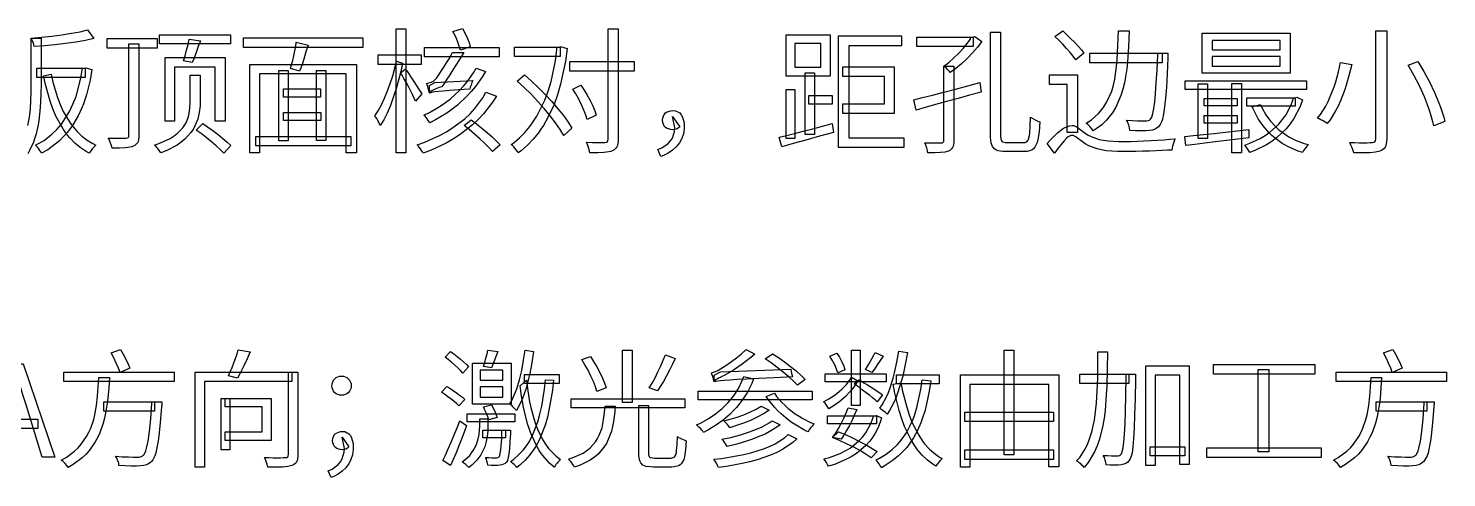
# Model space of a CAD drawing. Header units: millimetres. Extents: x 5 to 292, y 5 to 205.
# Drawn here: x 45.92 to 74.67, y 37.9 to 47 of the extents above; entities that cross this region are included whole.
import ezdxf

# ---------------------------------------------------------------- set-up
doc = ezdxf.new("R2010")
doc.units = ezdxf.units.MM
doc.layers.add('ANNOTATION', color=7, linetype='Continuous')

msp = doc.modelspace()

# ---------------------------------------------------------------- linework, layer by layer
at = {"layer": 'ANNOTATION'}
for points in [[(47.121, 46.965), (47.25, 46.79), (47.076, 46.753), (46.881, 46.719), (46.673, 46.689), (46.459, 46.664), (46.245, 46.644), (46.037, 46.629), (46.029, 46.668), (46.014, 46.715), (45.997, 46.761), (45.98, 46.801), (46.184, 46.819), (46.394, 46.841), (46.6, 46.868), (46.795, 46.898), (46.971, 46.93), (47.121, 46.965)], [(53.378, 46.986), (53.575, 46.986), (53.575, 44.476), (53.378, 44.476), (53.378, 46.986)], [(54.528, 46.937), (54.719, 46.997), (54.77, 46.907), (54.819, 46.807), (54.858, 46.709), (54.88, 46.626), (54.678, 46.555), (54.656, 46.639), (54.621, 46.739), (54.577, 46.843), (54.528, 46.937)], [(57.674, 46.986), (57.876, 46.986), (57.876, 44.752), (57.875, 44.705), (57.861, 44.628), (57.849, 44.598), (57.833, 44.573), (57.788, 44.533), (57.759, 44.517), (57.726, 44.505), (57.64, 44.488), (57.588, 44.483), (57.462, 44.478), (57.305, 44.476), (57.298, 44.509), (57.289, 44.545), (57.277, 44.583), (57.264, 44.623), (57.251, 44.66), (57.237, 44.692), (57.359, 44.688), (57.469, 44.687), (57.608, 44.687), (57.639, 44.692), (57.659, 44.703), (57.67, 44.722), (57.674, 44.752), (57.674, 46.986)], [(65.425, 46.924), (65.629, 46.924), (65.629, 44.851), (65.631, 44.803), (65.643, 44.736), (65.654, 44.715), (65.67, 44.702), (65.722, 44.686), (65.758, 44.684), (65.821, 44.684), (65.924, 44.684), (66.03, 44.684), (66.102, 44.684), (66.127, 44.687), (66.168, 44.708), (66.184, 44.726), (66.196, 44.752), (66.216, 44.829), (66.222, 44.88), (66.232, 45.017), (66.238, 45.2), (66.282, 45.171), (66.333, 45.144), (66.383, 45.122), (66.427, 45.108), (66.412, 44.904), (66.389, 44.748), (66.373, 44.687), (66.327, 44.592), (66.297, 44.559), (66.262, 44.534), (66.17, 44.505), (66.113, 44.501), (66.042, 44.501), (65.924, 44.501), (65.806, 44.501), (65.733, 44.501), (65.676, 44.503), (65.583, 44.519), (65.546, 44.533), (65.515, 44.551), (65.468, 44.605), (65.452, 44.641), (65.44, 44.683), (65.426, 44.791), (65.425, 44.856), (65.425, 46.924)], [(66.733, 46.834), (66.891, 46.945), (66.969, 46.874), (67.05, 46.796), (67.129, 46.716), (67.204, 46.635), (67.269, 46.56), (67.32, 46.495), (67.153, 46.364), (67.103, 46.432), (67.04, 46.51), (66.968, 46.593), (66.89, 46.677), (66.81, 46.759), (66.733, 46.834)], [(68.019, 46.945), (68.235, 46.945), (68.223, 46.627), (68.203, 46.322), (68.189, 46.176), (68.142, 45.897), (68.11, 45.764), (68.071, 45.637), (67.965, 45.4), (67.899, 45.29), (67.862, 45.238), (67.778, 45.139), (67.681, 45.047), (67.571, 44.964), (67.511, 44.924), (67.482, 44.962), (67.446, 45.003), (67.405, 45.043), (67.364, 45.075), (67.473, 45.148), (67.614, 45.271), (67.692, 45.361), (67.727, 45.409), (67.788, 45.51), (67.884, 45.728), (67.918, 45.846), (67.945, 45.969), (67.984, 46.229), (67.996, 46.366), (68.01, 46.65), (68.019, 46.945)], [(69.72, 46.899), (71.501, 46.899), (71.501, 46.088), (69.72, 46.088), (69.72, 46.899)], [(73.238, 46.948), (73.459, 46.948), (73.459, 44.758), (73.457, 44.706), (73.441, 44.622), (73.426, 44.591), (73.407, 44.566), (73.354, 44.526), (73.32, 44.512), (73.23, 44.492), (73.114, 44.479), (72.969, 44.474), (72.793, 44.474), (72.785, 44.504), (72.772, 44.541), (72.757, 44.58), (72.741, 44.619), (72.724, 44.655), (72.708, 44.687), (72.807, 44.685), (72.902, 44.683), (72.989, 44.682), (73.065, 44.683), (73.124, 44.684), (73.161, 44.684), (73.197, 44.69), (73.22, 44.702), (73.234, 44.723), (73.238, 44.758), (73.238, 46.948)], [(47.515, 46.793), (48.528, 46.793), (48.528, 46.598), (47.515, 46.598), (47.515, 46.793)], [(47.957, 46.688), (48.162, 46.688), (48.162, 44.831), (48.16, 44.788), (48.147, 44.716), (48.136, 44.688), (48.121, 44.665), (48.076, 44.627), (48.047, 44.613), (48.016, 44.6), (47.934, 44.583), (47.885, 44.578), (47.765, 44.572), (47.616, 44.572), (47.61, 44.602), (47.599, 44.636), (47.585, 44.673), (47.571, 44.711), (47.555, 44.747), (47.54, 44.777), (47.658, 44.775), (47.764, 44.773), (47.847, 44.773), (47.897, 44.774), (47.927, 44.779), (47.945, 44.788), (47.954, 44.804), (47.957, 44.831), (47.957, 46.688)], [(48.58, 46.866), (50.016, 46.866), (50.016, 46.683), (48.58, 46.683), (48.58, 46.866)], [(49.181, 46.776), (49.407, 46.746), (49.365, 46.628), (49.321, 46.508), (49.278, 46.397), (49.238, 46.304), (49.063, 46.339), (49.096, 46.44), (49.129, 46.556), (49.158, 46.673), (49.181, 46.776)], [(50.281, 46.806), (52.704, 46.806), (52.704, 46.61), (50.281, 46.61), (50.281, 46.806)], [(51.352, 46.716), (51.592, 46.659), (51.548, 46.52), (51.505, 46.377), (51.462, 46.243), (51.42, 46.129), (51.234, 46.183), (51.257, 46.262), (51.279, 46.35), (51.302, 46.444), (51.323, 46.54), (51.341, 46.632), (51.352, 46.716)], [(53.949, 46.612), (55.468, 46.612), (55.468, 46.424), (53.949, 46.424), (53.949, 46.612)], [(56.636, 46.62), (56.672, 46.62), (56.707, 46.629), (56.841, 46.59), (56.808, 46.333), (56.711, 45.865), (56.649, 45.653), (56.577, 45.457), (56.454, 45.19), (56.362, 45.03), (56.312, 44.956), (56.261, 44.885), (56.154, 44.752), (56.039, 44.633), (55.916, 44.527), (55.852, 44.479), (55.834, 44.506), (55.811, 44.537), (55.786, 44.568), (55.76, 44.598), (55.733, 44.624), (55.708, 44.646), (55.766, 44.687), (55.879, 44.779), (55.987, 44.886), (56.088, 45.008), (56.137, 45.075), (56.228, 45.218), (56.389, 45.543), (56.458, 45.725), (56.517, 45.919), (56.607, 46.342), (56.636, 46.571), (56.636, 46.62)], [(55.776, 46.62), (56.705, 46.62), (56.705, 46.426), (55.776, 46.426), (55.776, 46.62)], [(61.282, 46.869), (62.175, 46.869), (62.175, 46.033), (61.282, 46.033), (61.282, 46.869)], [(61.462, 46.691), (61.462, 46.211), (61.989, 46.211), (61.989, 46.691), (61.462, 46.691)], [(63.62, 46.844), (63.62, 46.642), (62.551, 46.642), (62.551, 44.782), (63.669, 44.782), (63.669, 44.583), (62.347, 44.583), (62.347, 46.844), (63.62, 46.844)], [(63.934, 46.822), (65.075, 46.822), (65.075, 46.631), (63.934, 46.631), (63.934, 46.822)], [(65.018, 46.822), (65.067, 46.822), (65.108, 46.836), (65.25, 46.735), (65.162, 46.62), (65.06, 46.503), (64.951, 46.389), (64.837, 46.282), (64.723, 46.185), (64.611, 46.101), (64.594, 46.122), (64.572, 46.147), (64.548, 46.172), (64.525, 46.196), (64.502, 46.217), (64.48, 46.235), (64.581, 46.31), (64.683, 46.398), (64.782, 46.494), (64.875, 46.593), (64.955, 46.69), (65.018, 46.779), (65.018, 46.822)], [(69.917, 46.754), (69.917, 46.563), (71.296, 46.563), (71.296, 46.754), (69.917, 46.754)], [(48.692, 46.407), (49.907, 46.407), (49.907, 45.121), (49.708, 45.121), (49.708, 46.214), (48.886, 46.214), (48.886, 45.116), (48.692, 45.116), (48.692, 46.407)], [(53.381, 46.336), (53.507, 46.292), (53.47, 46.123), (53.426, 45.949), (53.376, 45.773), (53.319, 45.6), (53.259, 45.435), (53.193, 45.282), (53.124, 45.146), (53.053, 45.031), (53.04, 45.063), (53.023, 45.098), (53.004, 45.134), (52.984, 45.17), (52.963, 45.203), (52.944, 45.23), (53.011, 45.33), (53.077, 45.45), (53.141, 45.585), (53.202, 45.73), (53.258, 45.882), (53.307, 46.036), (53.349, 46.189), (53.381, 46.336)], [(53.012, 46.459), (53.884, 46.459), (53.884, 46.268), (53.012, 46.268), (53.012, 46.459)], [(54.053, 45.687), (54.046, 45.716), (54.038, 45.749), (54.027, 45.785), (54.016, 45.821), (54.004, 45.855), (53.993, 45.883), (54.036, 45.893), (54.085, 45.908), (54.133, 45.929), (54.17, 45.96), (54.2, 45.998), (54.242, 46.057), (54.292, 46.131), (54.345, 46.214), (54.398, 46.3), (54.449, 46.383), (54.492, 46.456), (54.522, 46.511), (54.746, 46.511), (54.701, 46.437), (54.648, 46.35), (54.589, 46.255), (54.528, 46.157), (54.466, 46.06), (54.406, 45.968), (54.351, 45.884), (54.304, 45.815), (54.304, 45.815), (54.278, 45.808), (54.249, 45.799), (54.215, 45.787), (54.178, 45.773), (54.141, 45.756), (54.107, 45.738), (54.079, 45.722), (54.059, 45.705), (54.053, 45.687)], [(56.901, 46.328), (58.204, 46.328), (58.204, 46.132), (56.901, 46.132), (56.901, 46.328)], [(67.443, 46.497), (68.904, 46.497), (68.904, 46.301), (67.443, 46.301), (67.443, 46.497)], [(68.817, 46.497), (69.024, 46.497), (69.024, 46.497), (69.024, 46.478), (69.024, 46.436), (69.023, 46.415), (69.021, 46.399), (69.007, 46.076), (68.993, 45.806), (68.976, 45.585), (68.957, 45.407), (68.936, 45.266), (68.912, 45.159), (68.899, 45.117), (68.869, 45.052), (68.852, 45.028), (68.831, 45.004), (68.786, 44.967), (68.762, 44.954), (68.707, 44.937), (68.642, 44.927), (68.568, 44.923), (68.473, 44.923), (68.366, 44.926), (68.254, 44.93), (68.246, 44.981), (68.231, 45.036), (68.21, 45.091), (68.183, 45.14), (68.299, 45.132), (68.408, 45.128), (68.499, 45.127), (68.56, 45.127), (68.595, 45.126), (68.624, 45.131), (68.648, 45.141), (68.669, 45.159), (68.695, 45.203), (68.718, 45.273), (68.739, 45.373), (68.756, 45.507), (68.773, 45.68), (68.788, 45.893), (68.803, 46.151), (68.817, 46.459), (68.817, 46.497)], [(69.917, 46.426), (69.917, 46.233), (71.296, 46.233), (71.296, 46.426), (69.917, 46.426)], [(72.523, 46.306), (72.752, 46.268), (72.7, 46.064), (72.637, 45.849), (72.602, 45.74), (72.52, 45.528), (72.474, 45.425), (72.424, 45.327), (72.313, 45.149), (72.252, 45.069), (72.225, 45.089), (72.194, 45.109), (72.159, 45.129), (72.122, 45.148), (72.088, 45.166), (72.058, 45.178), (72.118, 45.254), (72.224, 45.423), (72.271, 45.517), (72.315, 45.615), (72.392, 45.815), (72.425, 45.917), (72.482, 46.118), (72.523, 46.306)], [(73.896, 46.252), (74.093, 46.325), (74.212, 46.127), (74.325, 45.916), (74.428, 45.699), (74.518, 45.487), (74.556, 45.385), (74.615, 45.198), (74.636, 45.113), (74.415, 45.023), (74.397, 45.108), (74.343, 45.295), (74.307, 45.398), (74.222, 45.613), (74.122, 45.832), (74.011, 46.049), (73.896, 46.252)], [(47.012, 46.189), (47.05, 46.189), (47.083, 46.197), (47.206, 46.164), (47.171, 45.948), (47.099, 45.65), (47.038, 45.47), (47.004, 45.386), (46.929, 45.227), (46.801, 45.013), (46.705, 44.887), (46.654, 44.829), (46.548, 44.721), (46.314, 44.541), (46.188, 44.468), (46.174, 44.495), (46.155, 44.525), (46.133, 44.556), (46.11, 44.586), (46.087, 44.613), (46.065, 44.635), (46.123, 44.663), (46.237, 44.729), (46.396, 44.852), (46.496, 44.95), (46.589, 45.06), (46.753, 45.316), (46.823, 45.461), (46.886, 45.617), (46.98, 45.962), (47.012, 46.151), (47.012, 46.189)], [(46.092, 46.189), (47.07, 46.189), (47.07, 46.001), (46.092, 46.001), (46.092, 46.189)], [(46.384, 46.069), (46.419, 45.906), (46.509, 45.599), (46.564, 45.454), (46.627, 45.317), (46.776, 45.07), (46.862, 44.96), (46.908, 44.909), (47.007, 44.815), (47.114, 44.733), (47.23, 44.663), (47.291, 44.632), (47.268, 44.611), (47.242, 44.584), (47.215, 44.555), (47.191, 44.526), (47.17, 44.496), (47.152, 44.468), (47.089, 44.504), (46.971, 44.584), (46.862, 44.675), (46.763, 44.778), (46.716, 44.834), (46.629, 44.953), (46.479, 45.221), (46.416, 45.368), (46.359, 45.524), (46.264, 45.858), (46.226, 46.036), (46.384, 46.069)], [(49.2, 46.047), (49.402, 46.047), (49.402, 45.495), (49.4, 45.43), (49.385, 45.296), (49.372, 45.227), (49.354, 45.158), (49.298, 45.021), (49.26, 44.953), (49.214, 44.886), (49.094, 44.757), (49.019, 44.695), (48.934, 44.635), (48.727, 44.524), (48.605, 44.474), (48.589, 44.498), (48.57, 44.526), (48.549, 44.556), (48.525, 44.586), (48.501, 44.613), (48.479, 44.635), (48.599, 44.677), (48.798, 44.77), (48.877, 44.821), (48.945, 44.873), (49.052, 44.983), (49.092, 45.041), (49.124, 45.099), (49.168, 45.215), (49.181, 45.274), (49.195, 45.389), (49.2, 45.498), (49.2, 46.047)], [(50.407, 46.265), (52.57, 46.265), (52.57, 44.474), (52.362, 44.474), (52.362, 46.074), (50.603, 46.074), (50.603, 44.474), (50.407, 44.474), (50.407, 46.265)], [(50.997, 46.148), (51.185, 46.148), (51.185, 44.72), (50.997, 44.72), (50.997, 46.148)], [(51.764, 46.148), (51.953, 46.148), (51.953, 44.728), (51.764, 44.728), (51.764, 46.148)], [(53.561, 46.175), (53.591, 46.137), (53.632, 46.078), (53.68, 46.005), (53.732, 45.925), (53.783, 45.845), (53.831, 45.772), (53.871, 45.712), (53.897, 45.67), (53.771, 45.525), (53.745, 45.584), (53.71, 45.656), (53.669, 45.738), (53.624, 45.823), (53.579, 45.906), (53.535, 45.983), (53.497, 46.048), (53.466, 46.099), (53.561, 46.175)], [(54.998, 46.192), (55.191, 46.126), (55.129, 46.022), (54.984, 45.819), (54.9, 45.72), (54.811, 45.625), (54.618, 45.445), (54.513, 45.361), (54.404, 45.283), (54.177, 45.143), (54.058, 45.083), (54.043, 45.107), (54.025, 45.134), (54.006, 45.164), (53.984, 45.192), (53.962, 45.217), (53.941, 45.239), (54.054, 45.295), (54.272, 45.424), (54.376, 45.497), (54.477, 45.574), (54.659, 45.739), (54.742, 45.827), (54.818, 45.917), (54.946, 46.099), (54.998, 46.192)], [(55.833, 45.929), (55.978, 46.058), (56.116, 45.933), (56.257, 45.798), (56.396, 45.658), (56.53, 45.514), (56.654, 45.371), (56.766, 45.232), (56.861, 45.099), (56.937, 44.976), (56.773, 44.826), (56.702, 44.949), (56.609, 45.084), (56.499, 45.226), (56.378, 45.372), (56.248, 45.519), (56.112, 45.663), (55.973, 45.801), (55.833, 45.929)], [(61.669, 46.099), (61.861, 46.099), (61.861, 44.851), (61.669, 44.851), (61.669, 46.099)], [(62.432, 46.219), (63.472, 46.219), (63.472, 45.274), (62.432, 45.274), (62.432, 45.468), (63.278, 45.468), (63.278, 46.025), (62.432, 46.025), (62.432, 46.219)], [(64.48, 46.235), (64.682, 46.235), (64.682, 44.728), (64.68, 44.685), (64.669, 44.615), (64.659, 44.587), (64.645, 44.564), (64.602, 44.526), (64.572, 44.512), (64.502, 44.492), (64.412, 44.481), (64.298, 44.476), (64.158, 44.476), (64.149, 44.522), (64.133, 44.578), (64.113, 44.634), (64.092, 44.681), (64.202, 44.679), (64.301, 44.679), (64.425, 44.679), (64.453, 44.681), (64.469, 44.69), (64.477, 44.705), (64.48, 44.731), (64.48, 46.235)], [(67.189, 46.06), (67.189, 44.889), (66.981, 44.889), (66.981, 45.859), (66.624, 45.859), (66.624, 46.06), (67.189, 46.06)], [(51.092, 45.771), (51.843, 45.771), (51.843, 45.605), (51.092, 45.605), (51.092, 45.771)], [(54.053, 45.687), (54.05, 45.839), (54.162, 45.899), (54.929, 45.94), (54.912, 45.899), (54.894, 45.85), (54.878, 45.804), (54.867, 45.768), (54.642, 45.753), (54.466, 45.739), (54.332, 45.728), (54.233, 45.719), (54.162, 45.711), (54.113, 45.703), (54.079, 45.695), (54.053, 45.687)], [(56.956, 45.768), (57.122, 45.845), (57.187, 45.748), (57.251, 45.643), (57.31, 45.534), (57.361, 45.428), (57.403, 45.329), (57.431, 45.241), (57.251, 45.151), (57.223, 45.241), (57.184, 45.342), (57.135, 45.45), (57.08, 45.561), (57.02, 45.669), (56.956, 45.768)], [(61.285, 45.757), (61.459, 45.757), (61.459, 44.769), (61.285, 44.769), (61.285, 45.757)], [(63.871, 45.55), (64.048, 45.595), (64.253, 45.647), (64.479, 45.705), (64.719, 45.768), (64.965, 45.834), (65.209, 45.899), (65.236, 45.708), (65.003, 45.645), (64.768, 45.579), (64.536, 45.514), (64.313, 45.453), (64.105, 45.396), (63.917, 45.342), (63.871, 45.55)], [(69.374, 45.935), (71.832, 45.935), (71.832, 45.763), (69.374, 45.763), (69.374, 45.935)], [(69.636, 45.875), (69.824, 45.875), (69.824, 44.766), (69.636, 44.766), (69.636, 45.875)], [(70.321, 45.88), (70.518, 45.88), (70.518, 44.474), (70.321, 44.474), (70.321, 45.88)], [(55.197, 45.703), (55.41, 45.626), (55.332, 45.502), (55.147, 45.265), (55.041, 45.152), (54.927, 45.045), (54.675, 44.849), (54.537, 44.759), (54.393, 44.676), (54.087, 44.532), (53.925, 44.471), (53.911, 44.497), (53.892, 44.527), (53.869, 44.558), (53.846, 44.59), (53.824, 44.618), (53.804, 44.64), (53.961, 44.696), (54.257, 44.828), (54.396, 44.904), (54.527, 44.987), (54.766, 45.169), (54.874, 45.268), (54.971, 45.372), (55.133, 45.59), (55.197, 45.703)], [(61.746, 45.64), (62.219, 45.64), (62.219, 45.46), (61.746, 45.46), (61.746, 45.64)], [(69.756, 45.58), (70.428, 45.58), (70.428, 45.427), (69.756, 45.427), (69.756, 45.58)], [(71.564, 45.594), (71.597, 45.594), (71.635, 45.602), (71.752, 45.55), (71.704, 45.415), (71.579, 45.171), (71.502, 45.062), (71.418, 44.962), (71.232, 44.786), (71.13, 44.71), (71.023, 44.642), (70.801, 44.528), (70.685, 44.482), (70.667, 44.518), (70.64, 44.561), (70.609, 44.602), (70.581, 44.632), (70.686, 44.67), (70.892, 44.768), (70.992, 44.829), (71.088, 44.897), (71.263, 45.054), (71.341, 45.143), (71.412, 45.239), (71.523, 45.448), (71.564, 45.561), (71.564, 45.594)], [(70.625, 45.594), (71.602, 45.594), (71.602, 45.424), (70.625, 45.424), (70.625, 45.594)], [(70.9, 45.457), (70.932, 45.384), (71.009, 45.246), (71.102, 45.118), (71.212, 45.001), (71.273, 44.946), (71.338, 44.895), (71.476, 44.804), (71.626, 44.728), (71.787, 44.668), (71.873, 44.643), (71.839, 44.611), (71.804, 44.568), (71.773, 44.523), (71.75, 44.482), (71.661, 44.511), (71.494, 44.582), (71.339, 44.669), (71.196, 44.772), (71.13, 44.83), (71.067, 44.891), (70.953, 45.023), (70.854, 45.168), (70.77, 45.325), (70.734, 45.408), (70.9, 45.457)], [(51.092, 45.296), (51.849, 45.296), (51.849, 45.129), (51.092, 45.129), (51.092, 45.296)], [(54.752, 45.028), (54.9, 45.148), (55.003, 45.068), (55.111, 44.98), (55.219, 44.89), (55.321, 44.8), (55.412, 44.716), (55.484, 44.64), (55.328, 44.501), (55.259, 44.579), (55.171, 44.667), (55.071, 44.759), (54.964, 44.855), (54.855, 44.947), (54.752, 45.028)], [(58.745, 44.4), (58.685, 44.545), (58.763, 44.581), (58.891, 44.669), (58.94, 44.72), (58.979, 44.776), (59.023, 44.907), (59.028, 44.982), (58.979, 45.211), (59.127, 45.004), (59.095, 44.974), (59.058, 44.956), (59.02, 44.947), (58.982, 44.944), (58.942, 44.947), (58.869, 44.971), (58.837, 44.993), (58.811, 45.02), (58.781, 45.092), (58.778, 45.137), (58.781, 45.184), (58.812, 45.257), (58.839, 45.285), (58.871, 45.306), (58.944, 45.331), (58.985, 45.334), (59.039, 45.329), (59.125, 45.286), (59.158, 45.248), (59.184, 45.201), (59.213, 45.088), (59.217, 45.02), (59.215, 44.966), (59.199, 44.863), (59.167, 44.767), (59.119, 44.679), (59.089, 44.638), (59.055, 44.599), (58.98, 44.529), (58.894, 44.469), (58.797, 44.42), (58.745, 44.4)], [(69.756, 45.233), (70.428, 45.233), (70.428, 45.08), (69.756, 45.08), (69.756, 45.233)], [(49.323, 44.938), (49.454, 45.072), (49.554, 45.005), (49.66, 44.928), (49.765, 44.848), (49.865, 44.767), (49.952, 44.691), (50.022, 44.624), (49.883, 44.468), (49.816, 44.54), (49.729, 44.618), (49.631, 44.701), (49.527, 44.785), (49.423, 44.866), (49.323, 44.938)], [(61.142, 44.793), (61.287, 44.827), (61.451, 44.868), (61.631, 44.915), (61.822, 44.965), (62.019, 45.018), (62.216, 45.072), (62.24, 44.892), (61.962, 44.815), (61.684, 44.737), (61.423, 44.664), (61.195, 44.599), (61.142, 44.793)], [(67.08, 45.031), (67.114, 45.028), (67.18, 45), (67.212, 44.976), (67.29, 44.916), (67.396, 44.845), (67.468, 44.805), (67.626, 44.75), (67.714, 44.733), (67.809, 44.722), (68.02, 44.71), (68.136, 44.709), (68.265, 44.71), (68.4, 44.713), (68.538, 44.718), (68.676, 44.725), (68.811, 44.734), (68.939, 44.743), (69.06, 44.753), (69.169, 44.763), (69.155, 44.732), (69.142, 44.694), (69.129, 44.651), (69.117, 44.609), (69.108, 44.569), (69.103, 44.534), (69.018, 44.528), (68.909, 44.523), (68.784, 44.518), (68.648, 44.514), (68.509, 44.51), (68.37, 44.507), (68.241, 44.504), (68.128, 44.504), (68, 44.506), (67.774, 44.521), (67.678, 44.535), (67.588, 44.555), (67.422, 44.617), (67.344, 44.659), (67.264, 44.717), (67.19, 44.774), (67.157, 44.799), (67.1, 44.828), (67.077, 44.831), (67.054, 44.828), (67.004, 44.803), (66.977, 44.781), (66.919, 44.723), (66.858, 44.649), (66.794, 44.563), (66.727, 44.468), (66.575, 44.668), (66.645, 44.743), (66.78, 44.874), (66.846, 44.929), (66.909, 44.974), (67.026, 45.025), (67.08, 45.031)], [(69.368, 44.81), (69.544, 44.826), (69.744, 44.846), (69.962, 44.871), (70.191, 44.897), (70.428, 44.924), (70.666, 44.949), (70.666, 44.782), (70.436, 44.755), (70.208, 44.726), (69.984, 44.698), (69.769, 44.672), (69.569, 44.647), (69.388, 44.627), (69.368, 44.81)], [(50.533, 44.81), (52.46, 44.81), (52.46, 44.618), (50.533, 44.618), (50.533, 44.81)], [(47.6, 40.425), (47.786, 40.497), (47.84, 40.403), (47.894, 40.3), (47.941, 40.2), (47.974, 40.116), (47.778, 40.03), (47.748, 40.117), (47.703, 40.22), (47.652, 40.327), (47.6, 40.425)], [(50.174, 40.487), (50.414, 40.448), (50.354, 40.308), (50.288, 40.164), (50.221, 40.03), (50.159, 39.917), (49.976, 39.964), (50.012, 40.041), (50.049, 40.128), (50.086, 40.222), (50.122, 40.315), (50.152, 40.405), (50.174, 40.487)], [(54.369, 40.342), (54.48, 40.454), (54.545, 40.407), (54.613, 40.354), (54.681, 40.299), (54.745, 40.243), (54.802, 40.19), (54.846, 40.141), (54.727, 40.015), (54.683, 40.066), (54.629, 40.122), (54.568, 40.18), (54.501, 40.238), (54.434, 40.293), (54.369, 40.342)], [(55.238, 40.484), (55.439, 40.456), (55.406, 40.366), (55.372, 40.276), (55.339, 40.192), (55.308, 40.121), (55.148, 40.152), (55.171, 40.229), (55.197, 40.318), (55.22, 40.407), (55.238, 40.484)], [(55.989, 40.484), (56.164, 40.456), (56.129, 40.227), (56.085, 40.005), (56.06, 39.897), (56.003, 39.692), (55.971, 39.596), (55.936, 39.504), (55.857, 39.335), (55.813, 39.259), (55.798, 39.277), (55.776, 39.301), (55.751, 39.326), (55.727, 39.351), (55.703, 39.373), (55.682, 39.391), (55.721, 39.46), (55.792, 39.614), (55.823, 39.698), (55.878, 39.878), (55.924, 40.072), (55.961, 40.276), (55.989, 40.484)], [(57.139, 40.291), (57.314, 40.355), (57.379, 40.253), (57.443, 40.143), (57.504, 40.029), (57.558, 39.917), (57.602, 39.812), (57.632, 39.719), (57.443, 39.646), (57.416, 39.738), (57.375, 39.843), (57.324, 39.957), (57.267, 40.073), (57.205, 40.186), (57.139, 40.291)], [(57.967, 40.482), (58.163, 40.482), (58.163, 39.422), (57.967, 39.422), (57.967, 40.482)], [(58.834, 40.384), (59.035, 40.312), (58.979, 40.198), (58.919, 40.079), (58.857, 39.961), (58.794, 39.847), (58.732, 39.743), (58.674, 39.654), (58.509, 39.719), (58.566, 39.813), (58.626, 39.922), (58.685, 40.04), (58.742, 40.161), (58.793, 40.278), (58.834, 40.384)], [(59.824, 39.839), (59.82, 39.864), (59.811, 39.894), (59.801, 39.928), (59.789, 39.963), (59.778, 39.997), (59.768, 40.025), (59.808, 40.032), (59.853, 40.049), (59.9, 40.072), (59.951, 40.103), (60.004, 40.135), (60.081, 40.184), (60.174, 40.248), (60.275, 40.324), (60.378, 40.408), (60.474, 40.495), (60.65, 40.399), (60.565, 40.329), (60.392, 40.196), (60.303, 40.135), (60.214, 40.077), (60.039, 39.976), (59.953, 39.933), (59.953, 39.927), (59.953, 39.927), (59.934, 39.92), (59.913, 39.911), (59.889, 39.899), (59.865, 39.885), (59.844, 39.87), (59.829, 39.855), (59.824, 39.839)], [(60.856, 40.304), (61.006, 40.404), (61.126, 40.329), (61.25, 40.243), (61.373, 40.151), (61.489, 40.059), (61.591, 39.969), (61.671, 39.886), (61.511, 39.77), (61.434, 39.852), (61.336, 39.943), (61.223, 40.038), (61.102, 40.132), (60.978, 40.222), (60.856, 40.304)], [(62.169, 40.361), (62.311, 40.417), (62.363, 40.336), (62.413, 40.247), (62.452, 40.16), (62.476, 40.084), (62.329, 40.02), (62.306, 40.095), (62.267, 40.184), (62.219, 40.277), (62.169, 40.361)], [(62.605, 40.484), (62.785, 40.484), (62.785, 39.357), (62.605, 39.357), (62.605, 40.484)], [(63.085, 40.433), (63.247, 40.361), (63.191, 40.272), (63.131, 40.183), (63.072, 40.099), (63.018, 40.028), (62.891, 40.09), (62.925, 40.14), (62.959, 40.197), (62.994, 40.258), (63.028, 40.321), (63.059, 40.38), (63.085, 40.433)], [(63.565, 40.461), (63.742, 40.433), (63.699, 40.19), (63.647, 39.957), (63.617, 39.845), (63.549, 39.632), (63.511, 39.531), (63.471, 39.436), (63.38, 39.262), (63.33, 39.184), (63.313, 39.202), (63.29, 39.223), (63.262, 39.246), (63.233, 39.268), (63.206, 39.288), (63.182, 39.303), (63.231, 39.374), (63.318, 39.534), (63.357, 39.623), (63.392, 39.716), (63.455, 39.915), (63.482, 40.02), (63.528, 40.238), (63.565, 40.461)], [(65.706, 40.482), (65.901, 40.482), (65.901, 38.359), (65.706, 38.359), (65.706, 40.482)], [(67.604, 40.448), (67.795, 40.448), (67.79, 40.094), (67.782, 39.749), (67.774, 39.581), (67.748, 39.259), (67.729, 39.104), (67.704, 38.955), (67.635, 38.676), (67.59, 38.546), (67.537, 38.423), (67.403, 38.203), (67.322, 38.106), (67.305, 38.13), (67.281, 38.154), (67.255, 38.178), (67.227, 38.202), (67.199, 38.223), (67.173, 38.24), (67.234, 38.31), (67.339, 38.468), (67.383, 38.555), (67.421, 38.647), (67.485, 38.845), (67.511, 38.951), (67.532, 39.06), (67.565, 39.29), (67.577, 39.41), (67.592, 39.658), (67.6, 39.916), (67.603, 40.18), (67.604, 40.448)], [(73.395, 40.425), (73.58, 40.497), (73.634, 40.403), (73.688, 40.3), (73.736, 40.2), (73.769, 40.116), (73.573, 40.03), (73.542, 40.117), (73.498, 40.22), (73.446, 40.327), (73.395, 40.425)], [(44.907, 38.315), (45.547, 40.206), (45.813, 40.206), (46.455, 38.315), (46.202, 38.315), (45.872, 39.373), (45.822, 39.534), (45.774, 39.691), (45.728, 39.85), (45.681, 40.012), (45.671, 40.012), (45.626, 39.85), (45.579, 39.691), (45.531, 39.534), (45.483, 39.373), (45.147, 38.315), (44.907, 38.315)], [(46.641, 40.036), (48.879, 40.036), (48.879, 39.847), (46.641, 39.847), (46.641, 40.036)], [(49.3, 40.036), (51.263, 40.036), (51.263, 39.847), (49.491, 39.847), (49.491, 38.109), (49.3, 38.109), (49.3, 40.036)], [(51.191, 40.036), (51.384, 40.036), (51.384, 38.367), (51.383, 38.322), (51.37, 38.248), (51.359, 38.22), (51.343, 38.195), (51.295, 38.157), (51.263, 38.142), (51.18, 38.124), (51.072, 38.114), (50.937, 38.11), (50.773, 38.109), (50.768, 38.139), (50.759, 38.172), (50.747, 38.207), (50.734, 38.244), (50.721, 38.279), (50.706, 38.31), (50.797, 38.306), (50.885, 38.303), (50.966, 38.303), (51.035, 38.303), (51.088, 38.304), (51.124, 38.305), (51.158, 38.308), (51.178, 38.319), (51.188, 38.338), (51.191, 38.367), (51.191, 40.036)], [(54.921, 40.219), (55.705, 40.219), (55.705, 39.386), (54.921, 39.386), (54.921, 40.219)], [(55.081, 40.074), (55.081, 39.873), (55.537, 39.873), (55.537, 40.074), (55.081, 40.074)], [(55.978, 39.987), (56.68, 39.987), (56.68, 39.809), (55.978, 39.809), (55.978, 39.987)], [(59.824, 39.839), (59.822, 39.976), (59.953, 40.041), (61.38, 40.093), (61.386, 40.054), (61.395, 40.011), (61.405, 39.97), (61.413, 39.938), (61.037, 39.921), (60.731, 39.907), (60.485, 39.895), (60.29, 39.885), (60.14, 39.876), (60.029, 39.869), (59.95, 39.863), (59.895, 39.856), (59.856, 39.849), (59.824, 39.839)], [(62.071, 40.002), (63.311, 40.002), (63.311, 39.842), (62.071, 39.842), (62.071, 40.002)], [(63.521, 39.981), (64.387, 39.981), (64.387, 39.801), (63.521, 39.801), (63.521, 39.981)], [(64.816, 39.981), (66.812, 39.981), (66.812, 38.119), (66.611, 38.119), (66.611, 39.788), (65.009, 39.788), (65.009, 38.109), (64.816, 38.109), (64.816, 39.981)], [(67.237, 39.994), (68.231, 39.994), (68.231, 39.804), (67.237, 39.804), (67.237, 39.994)], [(68.179, 39.994), (68.365, 39.994), (68.365, 39.994), (68.365, 39.975), (68.365, 39.931), (68.365, 39.894), (68.357, 39.497), (68.349, 39.169), (68.34, 38.902), (68.328, 38.688), (68.314, 38.522), (68.296, 38.4), (68.286, 38.354), (68.261, 38.283), (68.246, 38.258), (68.209, 38.216), (68.171, 38.188), (68.128, 38.169), (68.076, 38.158), (68.014, 38.152), (67.938, 38.151), (67.854, 38.154), (67.769, 38.158), (67.763, 38.204), (67.752, 38.256), (67.735, 38.307), (67.712, 38.351), (67.799, 38.345), (67.88, 38.342), (67.946, 38.341), (67.991, 38.341), (68.017, 38.341), (68.039, 38.347), (68.06, 38.36), (68.079, 38.382), (68.098, 38.427), (68.114, 38.505), (68.129, 38.62), (68.143, 38.779), (68.155, 38.987), (68.164, 39.247), (68.171, 39.566), (68.179, 39.948), (68.179, 39.994)], [(68.576, 40.162), (69.456, 40.162), (69.456, 38.168), (69.262, 38.168), (69.262, 39.974), (68.762, 39.974), (68.762, 38.147), (68.576, 38.147), (68.576, 40.162)], [(69.949, 40.19), (72.002, 40.19), (72.002, 39.992), (69.949, 39.992), (69.949, 40.19)], [(70.856, 40.09), (71.071, 40.09), (71.071, 38.421), (70.856, 38.421), (70.856, 40.09)], [(72.435, 40.036), (74.674, 40.036), (74.674, 39.847), (72.435, 39.847), (72.435, 40.036)], [(47.348, 39.925), (47.562, 39.925), (47.549, 39.72), (47.53, 39.512), (47.519, 39.408), (47.484, 39.203), (47.462, 39.102), (47.436, 39.002), (47.367, 38.809), (47.325, 38.716), (47.277, 38.626), (47.16, 38.455), (47.091, 38.374), (47.013, 38.299), (46.831, 38.163), (46.726, 38.104), (46.7, 38.142), (46.664, 38.184), (46.623, 38.224), (46.584, 38.256), (46.684, 38.31), (46.856, 38.434), (46.928, 38.503), (46.993, 38.577), (47.101, 38.734), (47.145, 38.817), (47.183, 38.902), (47.244, 39.08), (47.266, 39.173), (47.3, 39.361), (47.323, 39.55), (47.338, 39.74), (47.348, 39.925)], [(52.269, 39.569), (52.231, 39.572), (52.163, 39.598), (52.132, 39.62), (52.106, 39.648), (52.077, 39.718), (52.073, 39.76), (52.077, 39.802), (52.106, 39.874), (52.132, 39.903), (52.163, 39.926), (52.231, 39.952), (52.269, 39.955), (52.307, 39.952), (52.375, 39.926), (52.406, 39.903), (52.432, 39.874), (52.461, 39.802), (52.465, 39.76), (52.461, 39.718), (52.432, 39.648), (52.406, 39.62), (52.375, 39.598), (52.307, 39.572), (52.269, 39.569)], [(54.294, 39.628), (54.402, 39.747), (54.466, 39.708), (54.532, 39.664), (54.599, 39.618), (54.663, 39.571), (54.719, 39.526), (54.766, 39.484), (54.65, 39.352), (54.608, 39.393), (54.553, 39.44), (54.491, 39.489), (54.424, 39.539), (54.357, 39.587), (54.294, 39.628)], [(55.081, 39.736), (55.081, 39.53), (55.537, 39.53), (55.537, 39.736), (55.081, 39.736)], [(56.401, 39.883), (56.566, 39.87), (56.543, 39.669), (56.481, 39.297), (56.442, 39.126), (56.397, 38.965), (56.282, 38.673), (56.212, 38.542), (56.173, 38.48), (56.088, 38.362), (55.991, 38.253), (55.884, 38.153), (55.826, 38.106), (55.812, 38.123), (55.791, 38.144), (55.767, 38.166), (55.742, 38.188), (55.719, 38.208), (55.697, 38.225), (55.754, 38.267), (55.86, 38.358), (55.954, 38.458), (56.037, 38.568), (56.074, 38.627), (56.141, 38.752), (56.25, 39.029), (56.292, 39.182), (56.327, 39.344), (56.382, 39.694), (56.401, 39.883)], [(56.017, 39.873), (56.045, 39.658), (56.083, 39.434), (56.106, 39.321), (56.166, 39.098), (56.203, 38.987), (56.244, 38.879), (56.344, 38.675), (56.403, 38.58), (56.467, 38.49), (56.619, 38.333), (56.706, 38.266), (56.686, 38.246), (56.663, 38.221), (56.639, 38.193), (56.617, 38.164), (56.597, 38.136), (56.582, 38.111), (56.495, 38.186), (56.344, 38.356), (56.279, 38.452), (56.22, 38.553), (56.12, 38.765), (56.079, 38.876), (56.042, 38.989), (55.982, 39.215), (55.958, 39.329), (55.919, 39.55), (55.891, 39.76), (56.017, 39.873)], [(60.428, 39.948), (60.624, 39.901), (60.585, 39.808), (60.497, 39.632), (60.394, 39.47), (60.277, 39.321), (60.212, 39.251), (60.145, 39.185), (60.004, 39.063), (59.853, 38.954), (59.693, 38.859), (59.61, 38.816), (59.594, 38.838), (59.571, 38.864), (59.544, 38.893), (59.516, 38.921), (59.488, 38.947), (59.463, 38.968), (59.546, 39.005), (59.703, 39.091), (59.85, 39.189), (59.986, 39.3), (60.05, 39.36), (60.111, 39.423), (60.221, 39.558), (60.315, 39.706), (60.394, 39.864), (60.428, 39.948)], [(62.607, 39.935), (62.739, 39.858), (62.706, 39.805), (62.627, 39.698), (62.58, 39.644), (62.48, 39.539), (62.371, 39.444), (62.259, 39.36), (62.148, 39.29), (62.127, 39.326), (62.1, 39.367), (62.071, 39.407), (62.043, 39.437), (62.151, 39.493), (62.259, 39.564), (62.312, 39.604), (62.413, 39.691), (62.46, 39.739), (62.504, 39.788), (62.578, 39.886), (62.607, 39.935)], [(62.757, 39.881), (62.801, 39.857), (62.86, 39.82), (62.93, 39.776), (63.006, 39.729), (63.081, 39.682), (63.149, 39.638), (63.204, 39.602), (63.239, 39.577), (63.131, 39.437), (63.091, 39.473), (63.037, 39.517), (62.973, 39.567), (62.904, 39.62), (62.834, 39.673), (62.767, 39.722), (62.709, 39.765), (62.662, 39.796), (62.757, 39.881)], [(64.039, 39.878), (64.219, 39.86), (64.186, 39.649), (64.099, 39.264), (64.044, 39.09), (64.014, 39.008), (63.945, 38.852), (63.866, 38.708), (63.776, 38.575), (63.727, 38.512), (63.675, 38.453), (63.561, 38.34), (63.432, 38.238), (63.29, 38.144), (63.214, 38.101), (63.201, 38.124), (63.185, 38.151), (63.166, 38.181), (63.145, 38.211), (63.124, 38.237), (63.105, 38.258), (63.178, 38.296), (63.312, 38.378), (63.434, 38.47), (63.541, 38.571), (63.59, 38.626), (63.636, 38.683), (63.72, 38.806), (63.793, 38.94), (63.856, 39.085), (63.884, 39.161), (63.934, 39.323), (64.011, 39.682), (64.039, 39.878)], [(63.611, 39.819), (63.644, 39.65), (63.727, 39.326), (63.777, 39.172), (63.834, 39.024), (63.97, 38.758), (64.049, 38.639), (64.091, 38.583), (64.183, 38.482), (64.283, 38.393), (64.392, 38.317), (64.449, 38.284), (64.415, 38.253), (64.378, 38.213), (64.344, 38.17), (64.317, 38.132), (64.258, 38.17), (64.146, 38.256), (64.043, 38.354), (63.949, 38.464), (63.906, 38.524), (63.825, 38.651), (63.686, 38.936), (63.627, 39.093), (63.575, 39.258), (63.487, 39.607), (63.451, 39.791), (63.611, 39.819)], [(73.142, 39.925), (73.356, 39.925), (73.343, 39.72), (73.325, 39.512), (73.313, 39.408), (73.279, 39.203), (73.256, 39.102), (73.23, 39.002), (73.162, 38.809), (73.12, 38.716), (73.072, 38.626), (72.955, 38.455), (72.885, 38.374), (72.808, 38.299), (72.625, 38.163), (72.52, 38.104), (72.494, 38.142), (72.458, 38.184), (72.417, 38.224), (72.378, 38.256), (72.478, 38.31), (72.65, 38.434), (72.723, 38.503), (72.787, 38.577), (72.895, 38.734), (72.939, 38.817), (72.977, 38.902), (73.038, 39.08), (73.061, 39.173), (73.095, 39.361), (73.117, 39.55), (73.132, 39.74), (73.142, 39.925)], [(47.448, 39.435), (48.48, 39.435), (48.48, 39.246), (47.448, 39.246), (47.448, 39.435)], [(48.426, 39.435), (48.627, 39.435), (48.627, 39.435), (48.626, 39.417), (48.625, 39.398), (48.624, 39.378), (48.623, 39.359), (48.619, 39.342), (48.595, 39.01), (48.568, 38.748), (48.553, 38.642), (48.521, 38.467), (48.503, 38.4), (48.484, 38.344), (48.44, 38.257), (48.415, 38.227), (48.393, 38.205), (48.344, 38.171), (48.318, 38.16), (48.26, 38.145), (48.191, 38.137), (48.111, 38.134), (48.005, 38.135), (47.884, 38.138), (47.757, 38.145), (47.751, 38.191), (47.736, 38.242), (47.714, 38.291), (47.688, 38.333), (47.823, 38.324), (47.95, 38.319), (48.054, 38.316), (48.124, 38.315), (48.164, 38.317), (48.196, 38.322), (48.223, 38.331), (48.247, 38.346), (48.266, 38.369), (48.302, 38.445), (48.318, 38.498), (48.349, 38.64), (48.378, 38.835), (48.403, 39.087), (48.426, 39.401), (48.426, 39.435)], [(49.829, 39.504), (50.007, 39.504), (50.007, 38.465), (49.829, 38.465), (49.829, 39.504)], [(49.911, 39.504), (50.84, 39.504), (50.84, 38.65), (49.911, 38.65), (49.911, 38.826), (50.659, 38.826), (50.659, 39.332), (49.911, 39.332), (49.911, 39.504)], [(56.925, 39.496), (59.228, 39.496), (59.228, 39.313), (56.925, 39.313), (56.925, 39.496)], [(59.499, 39.649), (61.813, 39.649), (61.813, 39.476), (59.499, 39.476), (59.499, 39.649)], [(61.044, 39.607), (61.09, 39.543), (61.197, 39.419), (61.26, 39.358), (61.326, 39.3), (61.469, 39.192), (61.545, 39.142), (61.622, 39.096), (61.777, 39.019), (61.854, 38.988), (61.832, 38.966), (61.808, 38.941), (61.783, 38.913), (61.76, 38.884), (61.74, 38.855), (61.723, 38.829), (61.644, 38.867), (61.485, 38.959), (61.405, 39.012), (61.327, 39.069), (61.179, 39.192), (61.11, 39.259), (61.045, 39.328), (60.929, 39.47), (60.879, 39.543), (61.044, 39.607)], [(73.242, 39.435), (74.274, 39.435), (74.274, 39.246), (73.242, 39.246), (73.242, 39.435)], [(74.22, 39.435), (74.421, 39.435), (74.421, 39.435), (74.42, 39.417), (74.419, 39.398), (74.419, 39.378), (74.417, 39.359), (74.414, 39.342), (74.389, 39.01), (74.362, 38.748), (74.347, 38.642), (74.315, 38.467), (74.297, 38.4), (74.278, 38.344), (74.234, 38.257), (74.21, 38.227), (74.187, 38.205), (74.139, 38.171), (74.113, 38.16), (74.055, 38.145), (73.986, 38.137), (73.905, 38.134), (73.799, 38.135), (73.678, 38.138), (73.552, 38.145), (73.545, 38.191), (73.53, 38.242), (73.509, 38.291), (73.483, 38.333), (73.617, 38.324), (73.744, 38.319), (73.849, 38.316), (73.918, 38.315), (73.958, 38.317), (73.99, 38.322), (74.018, 38.331), (74.042, 38.346), (74.061, 38.369), (74.096, 38.445), (74.113, 38.498), (74.144, 38.64), (74.172, 38.835), (74.198, 39.087), (74.22, 39.401), (74.22, 39.435)], [(54.815, 39.19), (55.782, 39.19), (55.782, 39.027), (54.815, 39.027), (54.815, 39.19)], [(55.148, 39.332), (55.31, 39.373), (55.343, 39.31), (55.374, 39.241), (55.402, 39.174), (55.424, 39.117), (55.254, 39.068), (55.234, 39.128), (55.207, 39.197), (55.177, 39.268), (55.148, 39.332)], [(57.616, 39.347), (57.82, 39.347), (57.811, 39.239), (57.783, 39.034), (57.764, 38.937), (57.742, 38.843), (57.678, 38.67), (57.638, 38.59), (57.59, 38.514), (57.469, 38.375), (57.396, 38.313), (57.312, 38.254), (57.11, 38.153), (56.992, 38.109), (56.979, 38.136), (56.961, 38.166), (56.94, 38.196), (56.917, 38.226), (56.894, 38.253), (56.871, 38.274), (56.981, 38.311), (57.167, 38.398), (57.243, 38.449), (57.31, 38.504), (57.418, 38.624), (57.46, 38.69), (57.495, 38.76), (57.55, 38.91), (57.569, 38.991), (57.597, 39.162), (57.616, 39.347)], [(58.297, 39.36), (58.491, 39.36), (58.491, 38.398), (58.492, 38.369), (58.503, 38.329), (58.512, 38.316), (58.527, 38.308), (58.577, 38.298), (58.612, 38.297), (58.675, 38.297), (58.776, 38.297), (58.879, 38.297), (58.95, 38.297), (58.974, 38.299), (59.013, 38.314), (59.027, 38.328), (59.039, 38.347), (59.057, 38.409), (59.063, 38.452), (59.072, 38.568), (59.079, 38.73), (59.102, 38.713), (59.132, 38.697), (59.164, 38.682), (59.198, 38.669), (59.231, 38.657), (59.259, 38.648), (59.243, 38.462), (59.221, 38.322), (59.206, 38.267), (59.162, 38.186), (59.134, 38.159), (59.101, 38.139), (59.016, 38.117), (58.965, 38.114), (58.893, 38.114), (58.776, 38.114), (58.661, 38.114), (58.591, 38.114), (58.536, 38.116), (58.446, 38.128), (58.411, 38.139), (58.381, 38.153), (58.336, 38.196), (58.321, 38.225), (58.311, 38.259), (58.299, 38.345), (58.297, 38.398), (58.297, 39.36)], [(60.776, 39.349), (60.936, 39.264), (60.825, 39.192), (60.699, 39.122), (60.562, 39.059), (60.42, 39.002), (60.278, 38.953), (60.142, 38.911), (60.118, 38.944), (60.087, 38.981), (60.053, 39.017), (60.018, 39.048), (60.15, 39.082), (60.289, 39.125), (60.427, 39.174), (60.56, 39.23), (60.678, 39.289), (60.776, 39.349)], [(63.049, 39.148), (63.082, 39.148), (63.113, 39.156), (63.219, 39.112), (63.198, 39.044), (63.148, 38.915), (63.088, 38.797), (63.018, 38.689), (62.979, 38.639), (62.895, 38.546), (62.708, 38.387), (62.603, 38.322), (62.494, 38.264), (62.262, 38.167), (62.141, 38.129), (62.122, 38.166), (62.099, 38.208), (62.073, 38.248), (62.048, 38.279), (62.161, 38.309), (62.377, 38.39), (62.48, 38.44), (62.578, 38.498), (62.753, 38.636), (62.831, 38.716), (62.9, 38.805), (63.009, 39.007), (63.049, 39.12), (63.049, 39.148)], [(62.122, 39.148), (63.113, 39.148), (63.113, 38.986), (62.122, 38.986), (62.122, 39.148)], [(62.226, 38.71), (62.283, 38.796), (62.342, 38.893), (62.399, 38.998), (62.454, 39.106), (62.503, 39.213), (62.543, 39.313), (62.716, 39.282), (62.671, 39.175), (62.62, 39.066), (62.566, 38.957), (62.509, 38.854), (62.454, 38.759), (62.401, 38.676), (62.226, 38.71)], [(64.908, 39.226), (66.706, 39.226), (66.706, 39.035), (64.908, 39.035), (64.908, 39.226)], [(45.24, 38.893), (45.24, 39.081), (46.112, 39.081), (46.112, 38.893), (45.24, 38.893)], [(52.06, 37.9), (52.001, 38.034), (52.077, 38.074), (52.199, 38.166), (52.246, 38.22), (52.282, 38.278), (52.323, 38.414), (52.328, 38.49), (52.279, 38.717), (52.419, 38.524), (52.388, 38.494), (52.354, 38.476), (52.318, 38.468), (52.282, 38.465), (52.243, 38.468), (52.175, 38.491), (52.145, 38.511), (52.12, 38.537), (52.092, 38.607), (52.088, 38.65), (52.092, 38.694), (52.122, 38.763), (52.148, 38.79), (52.178, 38.81), (52.247, 38.833), (52.284, 38.836), (52.335, 38.831), (52.418, 38.788), (52.45, 38.751), (52.474, 38.705), (52.503, 38.59), (52.506, 38.521), (52.505, 38.466), (52.49, 38.362), (52.459, 38.267), (52.414, 38.179), (52.386, 38.139), (52.355, 38.1), (52.284, 38.031), (52.203, 37.971), (52.11, 37.921), (52.06, 37.9)], [(54.322, 38.248), (54.374, 38.355), (54.432, 38.48), (54.492, 38.618), (54.553, 38.764), (54.612, 38.911), (54.665, 39.053), (54.802, 38.955), (54.755, 38.821), (54.703, 38.681), (54.647, 38.541), (54.591, 38.401), (54.534, 38.269), (54.48, 38.147), (54.322, 38.248)], [(55.07, 39.089), (55.235, 39.089), (55.235, 38.929), (55.232, 38.838), (55.222, 38.738), (55.203, 38.633), (55.171, 38.524), (55.149, 38.469), (55.091, 38.36), (55.055, 38.306), (55.013, 38.254), (54.91, 38.154), (54.848, 38.106), (54.821, 38.134), (54.786, 38.164), (54.749, 38.194), (54.714, 38.22), (54.772, 38.262), (54.868, 38.351), (54.906, 38.399), (54.94, 38.447), (54.992, 38.543), (55.012, 38.591), (55.041, 38.685), (55.058, 38.775), (55.067, 38.86), (55.07, 38.934), (55.07, 39.089)], [(55.137, 38.864), (55.591, 38.864), (55.591, 38.704), (55.137, 38.704), (55.137, 38.864)], [(55.522, 38.864), (55.694, 38.864), (55.694, 38.864), (55.694, 38.837), (55.694, 38.813), (55.692, 38.792), (55.684, 38.622), (55.674, 38.486), (55.662, 38.382), (55.649, 38.305), (55.633, 38.249), (55.612, 38.212), (55.584, 38.187), (55.554, 38.17), (55.519, 38.157), (55.478, 38.15), (55.432, 38.148), (55.372, 38.147), (55.304, 38.148), (55.233, 38.15), (55.228, 38.19), (55.218, 38.234), (55.205, 38.275), (55.186, 38.31), (55.253, 38.305), (55.314, 38.302), (55.363, 38.3), (55.395, 38.3), (55.418, 38.301), (55.451, 38.313), (55.462, 38.323), (55.477, 38.35), (55.488, 38.395), (55.498, 38.462), (55.507, 38.555), (55.516, 38.678), (55.522, 38.836), (55.522, 38.864)], [(61, 39.048), (61.163, 38.968), (61.095, 38.919), (60.942, 38.826), (60.857, 38.783), (60.767, 38.743), (60.58, 38.669), (60.482, 38.635), (60.285, 38.576), (60.09, 38.527), (60.067, 38.563), (60.04, 38.604), (60.01, 38.644), (59.979, 38.676), (60.165, 38.715), (60.356, 38.765), (60.543, 38.825), (60.718, 38.893), (60.799, 38.93), (60.94, 39.007), (61, 39.048)], [(62.226, 38.71), (62.347, 38.826), (62.484, 38.77), (62.628, 38.704), (62.771, 38.634), (62.906, 38.563), (63.028, 38.492), (63.128, 38.426), (63.005, 38.3), (62.908, 38.367), (62.788, 38.44), (62.653, 38.515), (62.509, 38.587), (62.365, 38.653), (62.226, 38.71)], [(61.325, 38.772), (61.501, 38.687), (61.416, 38.608), (61.212, 38.469), (61.094, 38.409), (60.968, 38.354), (60.694, 38.26), (60.546, 38.22), (60.394, 38.185), (60.076, 38.126), (59.912, 38.104), (59.894, 38.145), (59.871, 38.191), (59.844, 38.236), (59.816, 38.271), (59.974, 38.29), (60.279, 38.339), (60.425, 38.369), (60.566, 38.404), (60.827, 38.485), (60.948, 38.533), (61.059, 38.585), (61.248, 38.705), (61.325, 38.772)], [(64.908, 38.462), (66.701, 38.462), (66.701, 38.269), (64.908, 38.269), (64.908, 38.462)], [(68.661, 38.524), (69.363, 38.524), (69.363, 38.339), (68.661, 38.339), (68.661, 38.524)], [(69.814, 38.501), (72.133, 38.501), (72.133, 38.307), (69.814, 38.307), (69.814, 38.501)]]:
    msp.add_lwpolyline(points, close=True, dxfattribs=at)
msp.add_lwpolyline([(45.912, 45.033), (45.941, 45.2), (45.962, 45.369), (45.973, 45.537), (45.978, 45.702), (45.98, 45.859), (45.98, 46.801), (45.98, 46.801), (46.177, 46.801), (46.177, 45.859), (46.174, 45.683), (46.167, 45.502), (46.153, 45.318), (46.131, 45.134), (46.117, 45.042), (46.077, 44.865), (46.052, 44.778), (46.023, 44.695), (45.952, 44.535), (45.909, 44.46)], dxfattribs=at)

doc.saveas('drawing.dxf')
